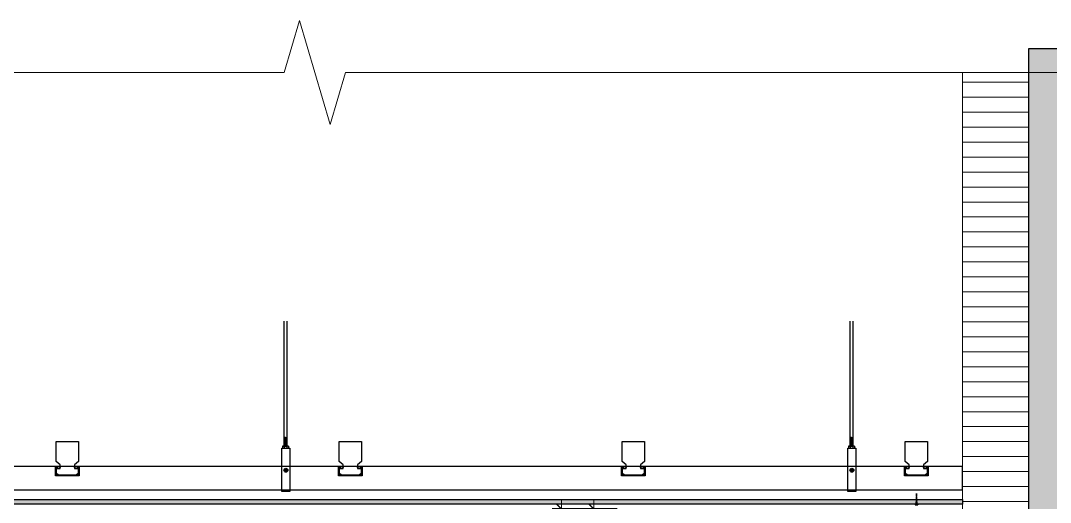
# Model space of a CAD drawing. Header units: millimetres. Extents: x 90086 to 135690, y -7745 to 15991.
# Drawn here: x 131223 to 133406, y 4984 to 6006 of the extents above; entities that cross this region are included whole.
import ezdxf

# ---------------------------------------------------------------- set-up
doc = ezdxf.new("R2010")
doc.units = ezdxf.units.MM
doc.layers.get('Defpoints').update_dxf_attribs({"color": 250})
for name, color, linetype, lineweight in [('_ACM-A-ANNO-DIMS', 2, 'Continuous', 13), ('_ACM-A-ANNO-DIMS @ 10', 2, 'Continuous', 13), ('_ACM-A-DETL-THIN', 2, 'Continuous', 9), ('_ACM-A-WALL-HACH', 251, 'Continuous', 9), ('I-WALL', 6, 'Continuous', 13)]:
    doc.layers.add(name, color=color, linetype=linetype, lineweight=lineweight)
for name, color, linetype in [('I-DETL-LW02', 2, 'Continuous'), ('I-DETL-LW08', 8, 'Continuous'), ('I-DETL-LW251', 251, 'Continuous'), ('WALL TYPE$0$SUSP', 9, 'Continuous')]:
    doc.layers.add(name, color=color, linetype=linetype)
doc.styles.add('Arial', font='ARIALUNI.ttf')
doc.dimstyles.new('Aec-Arch-M-注释性', dxfattribs={"dimscale": 2, "dimtxt": 2.5, "dimasz": 2, "dimexe": 2, "dimexo": 2, "dimgap": 0.8, "dimtad": 1, "dimdec": 0, "dimrnd": 5, "dimzin": 3, "dimdsep": 46, "dimtxsty": 'Arial', "dimblk": 'WALL TYPE$0$_ArchTick', "dimcen": 2.5, "dimdle": 2, "dimclrd": 256, "dimclrt": 256, "dimazin": 2, "dimtfac": 0.75, "dimtdec": 0, "dimtix": 1, "dimtmove": 2, "dimatfit": 2, "dimfxl": 5, "dimfxlon": 1, "dimtolj": 1, "dimtzin": 0, "dimlwd": -1, "dimarcsym": 0})

# ---------------------------------------------------------------- blocks, each defined once
blk = doc.blocks.new('*U118')
h = blk.add_hatch()
h.set_pattern_fill('0-钢筋混凝土001-DOM', color=250, scale=15, pattern_type=2)
h.set_pattern_definition([(45, (-330, 640), (-53.033, 53.033), []), (50, (-330, 640), (107.58903, -9.4128), [11.25, -123.75]), (355, (-330, 640), (-20.8127, 112.8288), [9, -99]), (100.4514, (-321.03, 639.22), (86.7764, 103.4159), [9.561, -105.1713]), (46.1842, (-330, 670), (160.0862, -24.8279), [16.875, -185.625]), (96.6356, (-316.66, 667.93), (140.1994, 146.1177), [14.3415, -157.757]), (351.1842, (-330, 670), (140.1993, 146.1178), [13.5, -148.5]), (21, (-315, 662.5), (89.53606, -60.39283), [11.25, -123.75]), (326, (-315, 662.5), (36.4973, 108.7725), [9, -99]), (71.4514, (-307.54, 657.47), (126.0334, 48.3796), [9.561, -105.1713]), (37.5, (-330, 640), (1.82398, 49.93408), [0.75, -97.8, 0.75, -100.5, 0.75, -99.375]), (7.5, (-330, 640), (39.46043, 59.16176), [0.75, -57.3, 0.75, -95.55, 0.75, -37.875]), (327.5, (-363.45, 640), (80.07337, -3.38323), [0.75, -37.5, 0.75, -117, 0.75, -155.25]), (317.5, (-378.45, 640), (87.47793, 15.01575), [0.75, -48.75, 0.75, -77.7, 0.75, -110.25])])
h.paths.add_polyline_path([(11800.4, -5294.2), (12330.4, -5294.2), (12330.4, -10369.2), (11800.4, -10369.2)])
blk.add_lwpolyline([(11800.4, -5294.2), (12330.4, -5294.2), (12330.4, -10369.2), (11800.4, -10369.2)], close=True)
blk = doc.blocks.new('WALL TYPE$0$T4')
at = {"ltscale": 3}
h = blk.add_hatch(dxfattribs=at)
h.set_pattern_fill('ANSI31', color=256, scale=19.999872, style=0)
h.set_pattern_definition([(45, (-55928.5647, -42382.0208), (-1.76775564, 1.76775564), [])])
h.paths.add_polyline_path([(0, 25), (-1.3, 5), (1.3, 5)])
for p, q in [((-1.5, 2), (0, 25)), ((0, 25), (1.5, 2)), ((-1.5, 2), (-3, 0)), ((-1.5, 2), (1.5, 2)), ((-1.3, 5), (1.3, 5)), ((1.5, 2), (3, 0))]:
    blk.add_line(p, q, dxfattribs=at)
blk.add_lwpolyline([(-3, 0), (3, 0)], dxfattribs=at)
blk = doc.blocks.new('WALL TYPE$0$garege')
at = {"elevation": 0}
for points in [[(4441.1, 1913.4), (4441.1, 1926.4), (4439.1, 1926.4), (4439.1, 1923.4), (4432.4, 1923.4), (4432.4, 1930.9), (4441.1, 1938), (4441.1, 1980), (4393.5, 1980), (4393.5, 1938), (4402.1, 1930.9), (4402.1, 1923.4), (4395.5, 1923.4), (4395.5, 1926.4), (4393.5, 1926.4), (4393.5, 1913.4), (4398.2, 1908.8), (4435.8, 1908.8)], [(4433.9, 1925.2), (4433.9, 1926.4), (4441.1, 1926.4), (4441.1, 1908.8), (4393.5, 1908.8), (4393.5, 1926.4), (4400.7, 1926.4), (4400.7, 1925.2), (4401.9, 1925.2), (4401.9, 1927.6), (4392.3, 1927.6), (4392.3, 1907.6), (4442.3, 1907.6), (4442.3, 1927.6), (4432.7, 1927.6), (4432.7, 1925.2)]]:
    blk.add_lwpolyline(points, close=True, dxfattribs=at)
blk = doc.blocks.new('WALL TYPE$0$_ArchTick')
at = {"color": 0, "linetype": 'ByBlock', "const_width": 0.15}
blk.add_lwpolyline([(-0.5, -0.5), (0.5, 0.5)], dxfattribs=at)
blk = doc.blocks.new('*D290')
at = {"layer": '_ACM-A-ANNO-DIMS', "transparency": 16777216}
blk.add_line((132438.2, 4990.7), (132438.2, 4685.4), dxfattribs=at)
at = {"layer": '_ACM-A-ANNO-DIMS', "color": 0, "lineweight": -2, "transparency": 16777216}
for p, q in [((132488.2, 4970.7), (132418.2, 4970.7)), ((132488.2, 4705.4), (132418.2, 4705.4))]:
    blk.add_line(p, q, dxfattribs=at)
at = {"layer": 'Defpoints', "color": 0, "transparency": 16777216}
for p in [(132527.1, 4970.7), (132438.2, 4705.4), (132527.1, 4705.4)]:
    blk.add_point(p, dxfattribs=at)
at = {"layer": '_ACM-A-ANNO-DIMS', "transparency": 16777216, "xscale": 20, "yscale": 20, "zscale": 20}
for p, rotation in [((132438.2, 4970.7), 90), ((132438.2, 4705.4), 270)]:
    blk.add_blockref('WALL TYPE$0$_ArchTick', p, dxfattribs=dict(at, rotation=rotation))
at = {"layer": '_ACM-A-ANNO-DIMS', "transparency": 16777216, "insert": (132417.4, 4838), "char_height": 25, "attachment_point": 5, "rotation": 90, "style": 'Arial'}
blk.add_mtext('\\A1;265', dxfattribs=at)
blk = doc.blocks.new('*D291')
at = {"layer": '_ACM-A-ANNO-DIMS', "transparency": 16777216}
blk.add_line((132369.7, 4990.7), (132369.7, 1250.7), dxfattribs=at)
at = {"layer": '_ACM-A-ANNO-DIMS', "color": 0, "lineweight": -2, "transparency": 16777216}
for p, q in [((132419.7, 4970.7), (132349.7, 4970.7)), ((132419.7, 1270.7), (132349.7, 1270.7))]:
    blk.add_line(p, q, dxfattribs=at)
at = {"layer": 'Defpoints', "color": 0, "transparency": 16777216}
for p in [(132527.1, 4970.7), (132369.7, 1270.7), (132527.1, 1270.7)]:
    blk.add_point(p, dxfattribs=at)
at = {"layer": '_ACM-A-ANNO-DIMS', "transparency": 16777216, "xscale": 20, "yscale": 20, "zscale": 20}
for p, rotation in [((132369.7, 4970.7), 90), ((132369.7, 1270.7), 270)]:
    blk.add_blockref('WALL TYPE$0$_ArchTick', p, dxfattribs=dict(at, rotation=rotation))
at = {"layer": '_ACM-A-ANNO-DIMS', "transparency": 16777216, "insert": (132349, 3120.7), "char_height": 25, "attachment_point": 5, "rotation": 90, "style": 'Arial'}
blk.add_mtext('\\A1;3700', dxfattribs=at)

msp = doc.modelspace()

# ---------------------------------------------------------------- hatches: boundary and pattern name
at = {"layer": '_ACM-A-WALL-HACH'}
h = msp.add_hatch(dxfattribs=at)
h.set_pattern_fill('ANSI31', color=256, scale=10, angle=-45)
h.set_pattern_definition([(360, (119955.28, 93028.86), (1e-14, 31.75), [])])
h.paths.add_polyline_path([(133359.7, 870.7), (133359.7, 5895.7), (133219.7, 5895.7), (133219.7, 870.7)])
at = {"layer": 'I-DETL-LW251'}
h = msp.add_hatch(dxfattribs=at)
h.set_pattern_fill('AR-SAND', color=250, scale=0.05, angle=180, style=0)
h.set_pattern_definition([(217.5, (144109.6303, 23031.4153), (0.08000156, -2.44706619), [0, -1.9304, 0, -2.159, 0, -2.06375]), (187.5, (144109.6303, 23031.4153), (-2.2476164, -3.5841255), [0, -1.0414, 0, -1.7399, 0, -0.66675]), (147.5, (144111.1924, 23031.4153), (-3.95496185, -0.00718592), [0, -0.635, 0, -2.286, 0, -2.9845]), (137.5, (144111.1924, 23031.4153), (-3.81778226, -1.1146466), [0, -0.3175, 0, -1.4986, 0, -1.7145])])
h.paths.add_polyline_path([(133219.7, 4980.7), (129039.7, 4980.7), (129039.7, 4990.7), (133219.7, 4990.7)])

# ---------------------------------------------------------------- linework, layer by layer
at = {"layer": '_ACM-A-DETL-THIN'}
msp.add_lwpolyline([(129039.7, 5895.7), (131781.8, 5895.7), (131814.3, 6005.7), (131879.3, 5785.7), (131911.8, 5895.7), (135689.7, 5895.7)], dxfattribs=at)
at = {"layer": 'I-DETL-LW02'}
msp.add_lwpolyline([(133219.7, 4980.7), (129039.7, 4980.7), (129039.7, 4990.7), (133219.7, 4990.7)], close=True, dxfattribs=at)
at = {"layer": 'I-DETL-LW08'}
msp.add_lwpolyline([(129039.7, 5060.7), (129039.7, 5010.7), (133219.7, 5010.7), (133219.7, 5060.7)], close=True, dxfattribs=at)
at = {"layer": 'I-WALL'}
msp.add_lwpolyline([(133359.7, 870.7), (133359.7, 5895.7), (133219.7, 5895.7), (133219.7, 870.7)], close=True, dxfattribs=at)
at = {"layer": 'WALL TYPE$0$SUSP', "color": 8}
for p, q in [((131781.9, 5103.4, 9.7), (131781.9, 5368.7, 9.7)), ((131787.9, 5103.4, 9.7), (131787.9, 5368.7, 9.7)), ((132981.9, 5103.4, 9.7), (132981.9, 5368.7, 9.7)), ((132987.9, 5103.4, 9.7), (132987.9, 5368.7, 9.7)), ((131787.9, 5121.4, 9.7), (131781.9, 5122.9, 9.7)), ((131787.9, 5120.4, 9.7), (131781.9, 5121.9, 9.7)), ((131787.9, 5119.4, 9.7), (131781.9, 5120.9, 9.7)), ((131787.9, 5118.4, 9.7), (131781.9, 5119.9, 9.7)), ((131787.9, 5117.4, 9.7), (131781.9, 5118.9, 9.7)), ((131787.9, 5116.4, 9.7), (131781.9, 5117.9, 9.7)), ((131787.9, 5115.4, 9.7), (131781.9, 5116.9, 9.7)), ((131787.9, 5115.4, 9.7), (131781.9, 5116.9, 9.7)), ((131787.9, 5114.4, 9.7), (131781.9, 5115.9, 9.7)), ((131787.9, 5113.4, 9.7), (131781.9, 5114.9, 9.7)), ((131787.9, 5112.4, 9.7), (131781.9, 5113.9, 9.7)), ((131787.9, 5111.4, 9.7), (131781.9, 5112.9, 9.7)), ((131787.9, 5110.4, 9.7), (131781.9, 5111.9, 9.7)), ((131787.9, 5109.4, 9.7), (131781.9, 5110.9, 9.7)), ((131787.9, 5108.4, 9.7), (131781.9, 5109.9, 9.7)), ((132987.9, 5121.4, 9.7), (132981.9, 5122.9, 9.7)), ((132987.9, 5120.4, 9.7), (132981.9, 5121.9, 9.7)), ((132987.9, 5119.4, 9.7), (132981.9, 5120.9, 9.7)), ((132987.9, 5118.4, 9.7), (132981.9, 5119.9, 9.7)), ((132987.9, 5117.4, 9.7), (132981.9, 5118.9, 9.7)), ((132987.9, 5116.4, 9.7), (132981.9, 5117.9, 9.7)), ((132987.9, 5115.4, 9.7), (132981.9, 5116.9, 9.7)), ((132987.9, 5115.4, 9.7), (132981.9, 5116.9, 9.7)), ((132987.9, 5114.4, 9.7), (132981.9, 5115.9, 9.7)), ((132987.9, 5113.4, 9.7), (132981.9, 5114.9, 9.7)), ((132987.9, 5112.4, 9.7), (132981.9, 5113.9, 9.7)), ((132987.9, 5111.4, 9.7), (132981.9, 5112.9, 9.7)), ((132987.9, 5110.4, 9.7), (132981.9, 5111.9, 9.7)), ((132987.9, 5109.4, 9.7), (132981.9, 5110.9, 9.7)), ((132987.9, 5108.4, 9.7), (132981.9, 5109.9, 9.7)), ((131778.5, 5103.4, 9.7), (131778.5, 5099.3, 9.7)), ((131791.2, 5103.4, 9.7), (131778.5, 5103.4, 9.7)), ((131781.7, 5102.4, 9.7), (131781.7, 5099.3, 9.7)), ((131787.9, 5107.4, 9.7), (131781.9, 5108.9, 9.7)), ((131787.9, 5106.4, 9.7), (131781.9, 5107.9, 9.7)), ((131787.9, 5105.4, 9.7), (131781.9, 5106.9, 9.7)), ((131787.9, 5104.4, 9.7), (131781.9, 5105.9, 9.7)), ((131787.9, 5103.4, 9.7), (131781.9, 5104.9, 9.7)), ((131783.7, 5103.4, 9.7), (131786, 5103.4, 9.7)), ((131787.6, 5102.4, 9.7), (131787.6, 5099.3, 9.7)), ((131788.9, 5103.4, 9.7), (131788, 5103.4, 9.7)), ((131790.9, 5103.4, 9.7), (131791.2, 5103.4, 9.7)), ((131791.2, 5103.4, 9.7), (131791.2, 5099.3, 9.7)), ((132978.5, 5103.4, 9.7), (132978.5, 5099.3, 9.7)), ((132991.2, 5103.4, 9.7), (132978.5, 5103.4, 9.7)), ((132981.7, 5102.4, 9.7), (132981.7, 5099.3, 9.7)), ((132987.9, 5107.4, 9.7), (132981.9, 5108.9, 9.7)), ((132987.9, 5106.4, 9.7), (132981.9, 5107.9, 9.7)), ((132987.9, 5105.4, 9.7), (132981.9, 5106.9, 9.7)), ((132987.9, 5104.4, 9.7), (132981.9, 5105.9, 9.7)), ((132987.9, 5103.4, 9.7), (132981.9, 5104.9, 9.7)), ((132983.7, 5103.4, 9.7), (132986, 5103.4, 9.7)), ((132987.6, 5102.4, 9.7), (132987.6, 5099.3, 9.7)), ((132988.9, 5103.4, 9.7), (132988, 5103.4, 9.7)), ((132990.9, 5103.4, 9.7), (132991.2, 5103.4, 9.7)), ((132991.2, 5103.4, 9.7), (132991.2, 5099.3, 9.7)), ((131789.5, 5053.5, 9.7), (131781.5, 5053.5, 9.7)), ((131789.5, 5051.5, 9.7), (131781.5, 5051.5, 9.7)), ((132989.5, 5053.5, 9.7), (132981.5, 5053.5, 9.7)), ((132989.5, 5051.5, 9.7), (132981.5, 5051.5, 9.7))]:
    msp.add_line(p, q, dxfattribs=at)
at = {"layer": 'WALL TYPE$0$SUSP', "color": 8, "elevation": 9.7}
for points in [[(131793.8, 5007.4), (131777.1, 5007.4), (131777.1, 5099.3), (131793.8, 5099.3), (131793.8, 5007.4)], [(132993.8, 5007.4), (132977.1, 5007.4), (132977.1, 5099.3), (132993.8, 5099.3), (132993.8, 5007.4)]]:
    msp.add_lwpolyline(points, dxfattribs=at)
at = {"layer": 'WALL TYPE$0$SUSP', "color": 8}
for centre in [(131785.5, 5052.5, 9.7), (132985.5, 5052.5, 9.7)]:
    msp.add_circle(centre, 4.12, dxfattribs=at)
for centre, start, end in [((131780.7, 5102.4, 9.7), 0, 90), ((131782.7, 5102.4, 9.7), 90, 180), ((131786.6, 5102.4, 9.7), 0, 90), ((131788.6, 5102.4, 9.7), 90, 180), ((132980.7, 5102.4, 9.7), 0, 90), ((132982.7, 5102.4, 9.7), 90, 180), ((132986.6, 5102.4, 9.7), 0, 90), ((132988.6, 5102.4, 9.7), 90, 180)]:
    msp.add_arc(centre, 1, start, end, dxfattribs=at)

# ---------------------------------------------------------------- block references
at = {"xscale": -1}
msp.add_blockref('*U118', (145690.1, 11240), dxfattribs=at)
at = {"layer": 'I-DETL-LW08', "xscale": -1}
for p in [(135739.4, 3133.1, 13.7), (136339.4, 3133.1, 13.7), (136939.4, 3133.1, 13.7), (137539.4, 3133.1, 13.7)]:
    msp.add_blockref('WALL TYPE$0$garege', p, dxfattribs=at)
at = {"layer": 'I-DETL-LW08', "xscale": -0.9756117646029452, "yscale": 0.9756117646029452, "zscale": 0.9756117646029452}
msp.add_blockref('WALL TYPE$0$T4', (133122.6, 4978.7), dxfattribs=at)

# ---------------------------------------------------------------- dimensions: what is measured, and where the dimension line sits
at = {"layer": '_ACM-A-ANNO-DIMS @ 10'}
for base, p2, picture, middle in [((132369.7, 1270.7), (132527.1, 1270.7), '*D291', (132349, 3120.7)), ((132438.2, 4705.4), (132527.1, 4705.4), '*D290', (132417.4, 4838))]:
    dim = msp.add_linear_dim(base=base, p1=(132527.1, 4970.7), p2=p2, angle=90, dimstyle='Aec-Arch-M-注释性', override={"dimscale": 10, "dimzin": 8, "dimtix": 1, "dimtofl": 1, "dimtmove": 2, "dimatfit": 2}, dxfattribs=at)
    dim.commit()
    dim.dimension.update_dxf_attribs({"geometry": picture, "text_midpoint": middle})

doc.saveas('drawing.dxf')
